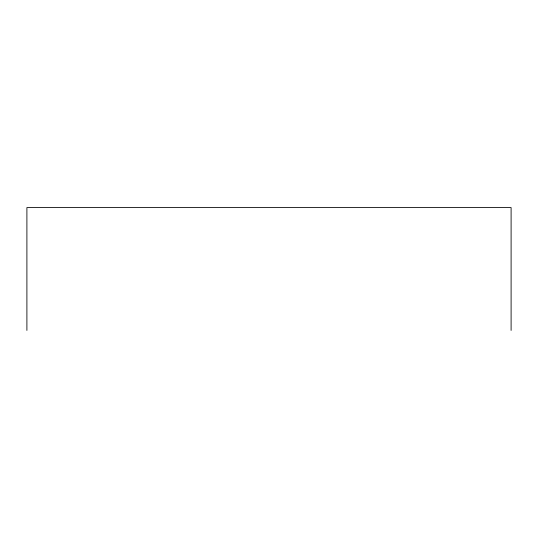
<?xml version="1.0" encoding="UTF-8"?>
<svg xmlns="http://www.w3.org/2000/svg" width="538" height="538" viewBox="0 0 538 538"><rect width="100%" height="100%" fill="white"/><g stroke="black" fill="none" stroke-linecap="round" stroke-linejoin="round"><path stroke-width="0.81" d="M511.1 330.413L511.1 207.587L26.9 207.587L26.9 330.413"/></g></svg>
